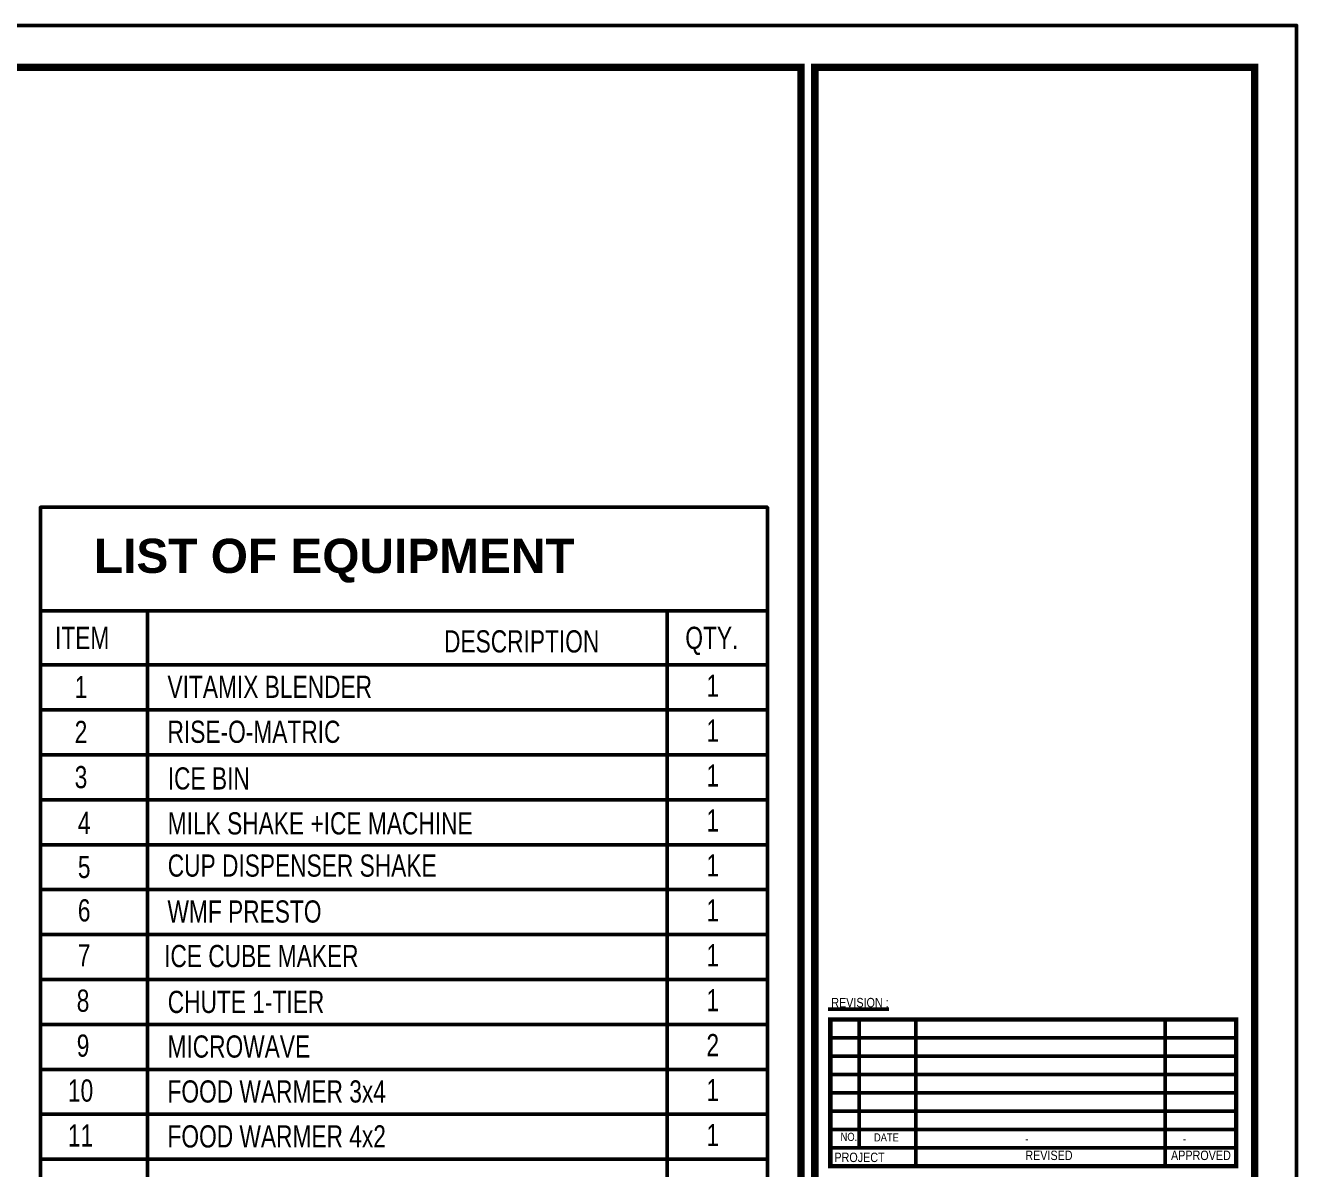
# Model space of a CAD drawing. Header units: inches. Extents: x 15 to 18199, y 5 to 12862.
# Drawn here: x 11232 to 18199, y 6599 to 12862 of the extents above; entities that cross this region are included whole.
import ezdxf

# ---------------------------------------------------------------- set-up
doc = ezdxf.new("R2010")
doc.units = ezdxf.units.IN
doc.header["$MEASUREMENT"] = 0
doc.layers.add('BORDER', color=183, linetype='Continuous')
doc.layers.add('SCHD', color=4, linetype='Continuous')
doc.layers.add('text1', color=7, linetype='Continuous', lineweight=15)
doc.styles.add('A', font='swisscl.ttf')
doc.styles.add('Arial', font='arialbd.ttf')
doc.styles.add('h2', font='swissc.ttf')

msp = doc.modelspace()

# ---------------------------------------------------------------- linework, layer by layer
at = {"layer": 'BORDER', "lineweight": 50}
for p, q in [((15643.6, 7415.7), (17867.6, 7415.7)), ((15800.8, 7415.7), (15800.8, 6712.8)), ((16112.3, 7415.7), (16112.3, 6612.3)), ((17478.7, 6612.3), (17478.7, 7415.7))]:
    msp.add_line(p, q, dxfattribs=at)
at = {"layer": 'BORDER', "linetype": 'Continuous', "lineweight": 50, "ltscale": 0.5}
for p, q in [((15643.6, 7315.3), (17867.6, 7315.3)), ((15643.6, 7214.9), (17867.6, 7214.9)), ((15643.6, 7214.9), (17867.6, 7214.9)), ((15643.6, 7114.5), (17867.6, 7114.5)), ((15643.6, 7014), (17867.6, 7014)), ((15643.6, 6913.6), (17867.6, 6913.6)), ((15643.6, 6813.2), (17867.6, 6813.2)), ((15643.6, 6712.8), (17867.6, 6712.8))]:
    msp.add_line(p, q, dxfattribs=at)
at = {"layer": 'BORDER', "lineweight": 50, "ltscale": 500}
msp.add_lwpolyline([(14.8, 4.8), (18198.9, 4.8), (18198.9, 12862.2), (14.8, 12862.2)], close=True, dxfattribs=at)
at = {"layer": 'BORDER', "linetype": 'Continuous', "lineweight": 50, "ltscale": 0.5, "const_width": 41.5}
for points in [[(15482.8, 12632.6), (244.4, 12632.6), (244.4, 234.3), (15482.8, 234.3)], [(15559, 234.3), (17969.3, 234.3), (17969.3, 12632.6), (15559, 12632.6)]]:
    msp.add_lwpolyline(points, close=True, dxfattribs=at)
at = {"layer": 'BORDER', "lineweight": 50, "const_width": 25.1}
msp.add_lwpolyline([(17867.6, 6612.3), (15643.6, 6612.3), (15643.6, 7415.7), (17867.6, 7415.7)], close=True, dxfattribs=at)
at = {"layer": 'SCHD', "color": 3, "lineweight": 50}
for p, q in [((11314.5, 9655.7), (15298.4, 9655.7)), ((11901.4, 9655.7), (11901.4, 1972.6)), ((14749.2, 9655.7), (14749.2, 1972.6)), ((11314.5, 9358.4), (15298.4, 9358.4)), ((11314.5, 9112.2), (15298.4, 9112.2)), ((11314.5, 8866), (15298.4, 8866)), ((11314.5, 8866), (15298.4, 8866)), ((11314.5, 8619.8), (15298.4, 8619.8)), ((11314.5, 8373.6), (15298.4, 8373.6)), ((11314.5, 8127.4), (15298.4, 8127.4)), ((11314.5, 7881.3), (15298.4, 7881.3)), ((11314.5, 7635.1), (15298.4, 7635.1)), ((11314.5, 7388.9), (15298.4, 7388.9)), ((11314.5, 7142.7), (15298.4, 7142.7)), ((11314.5, 6896.5), (15298.4, 6896.5)), ((11314.5, 6650.3), (15298.4, 6650.3))]:
    msp.add_line(p, q, dxfattribs=at)
at = {"layer": 'SCHD', "color": 4, "lineweight": 50}
msp.add_line((15298.4, 9655.7), (15298.4, 3449.7), dxfattribs=at)
at = {"layer": 'SCHD', "color": 3, "lineweight": 50}
msp.add_lwpolyline([(11314.5, 1972.6), (15298.4, 1972.6), (15298.4, 10222.5), (11314.5, 10222.5)], close=True, dxfattribs=at)

# ---------------------------------------------------------------- texts
at = {"layer": 'BORDER', "lineweight": 50, "style": 'h2'}
for s, height, p in [('%%u REVISION :', 51.489, (15632.2, 7482.6)), ('NO.', 44.77, (15699.7, 6750.3)), ('DATE ', 44.77, (15882.5, 6747.4)), ('-', 44.8, (16712.2, 6738.8)), ('-', 44.8, (17576.2, 6738.8)), ('REVISED', 51.49, (16712.2, 6645.8)), ('APPROVED', 51.49, (17510.8, 6645.8)), ('PROJECT ', 51.49, (15665.8, 6634.8))]:
    msp.add_text(s, height=height, dxfattribs=at).set_placement(p)
at = {"layer": 'SCHD', "color": 4, "lineweight": 50, "style": 'Arial', "width": 1.001}
msp.add_text('LIST OF EQUIPMENT', height=187.387, dxfattribs=at).set_placement((11607.3, 9862.4))
at = {"layer": 'SCHD', "color": 4, "lineweight": 50, "style": 'A'}
msp.add_text('DESCRIPTION', height=121.5, dxfattribs=at).set_placement((13526.3, 9426.7))
at = {"layer": 'text1', "color": 4, "lineweight": 50, "style": 'A'}
for s, p in [('ITEM ', (11394, 9445.9)), ('QTY.', (14848.6, 9445.9)), ('1', (11501.8, 9176.7)), ('VITAMIX BLENDER', (12010.6, 9177.7)), ('1', (14964.4, 9184.4)), ('1', (14964.4, 8938.2)), ('2', (11501.8, 8930.5)), ('RISE-O-MATRIC', (12010.6, 8931.5)), ('3', (11501.8, 8683)), ('ICE BIN', (12011.9, 8675.9)), ('1', (14964.4, 8692)), ('4', (11519.3, 8432.4)), ('MILK SHAKE +ICE MACHINE', (12011.9, 8429.7)), ('1', (14964.4, 8445.8)), ('5', (11519.3, 8190.9)), ('CUP DISPENSER SHAKE', (12011.9, 8198.5)), ('1', (14964.4, 8199.7)), ('6', (11519.3, 7953.1)), ('WMF PRESTO', (12010.6, 7946.7)), ('1', (14964.4, 7953.5)), ('7', (11519.3, 7707)), ('ICE CUBE MAKER', (11992.1, 7702.8)), ('1', (14964.4, 7707.3)), ('8', (11513.1, 7458.3)), ('CHUTE 1-TIER', (12011.9, 7451.4)), ('1', (14964.4, 7461.1)), ('9', (11513.1, 7212.1)), ('MICROWAVE', (12010.6, 7207)), ('2', (14964.4, 7214.9)), ('10', (11464.9, 6965.9)), ('FOOD WARMER 3x4', (12010.6, 6960.8)), ('1', (14964.4, 6968.7)), ('11', (11464.9, 6719.7)), ('FOOD WARMER 4x2', (12010.6, 6714.6)), ('1', (14964.4, 6722.5))]:
    msp.add_text(s, height=121.5, dxfattribs=at).set_placement(p)

doc.saveas('drawing.dxf')
